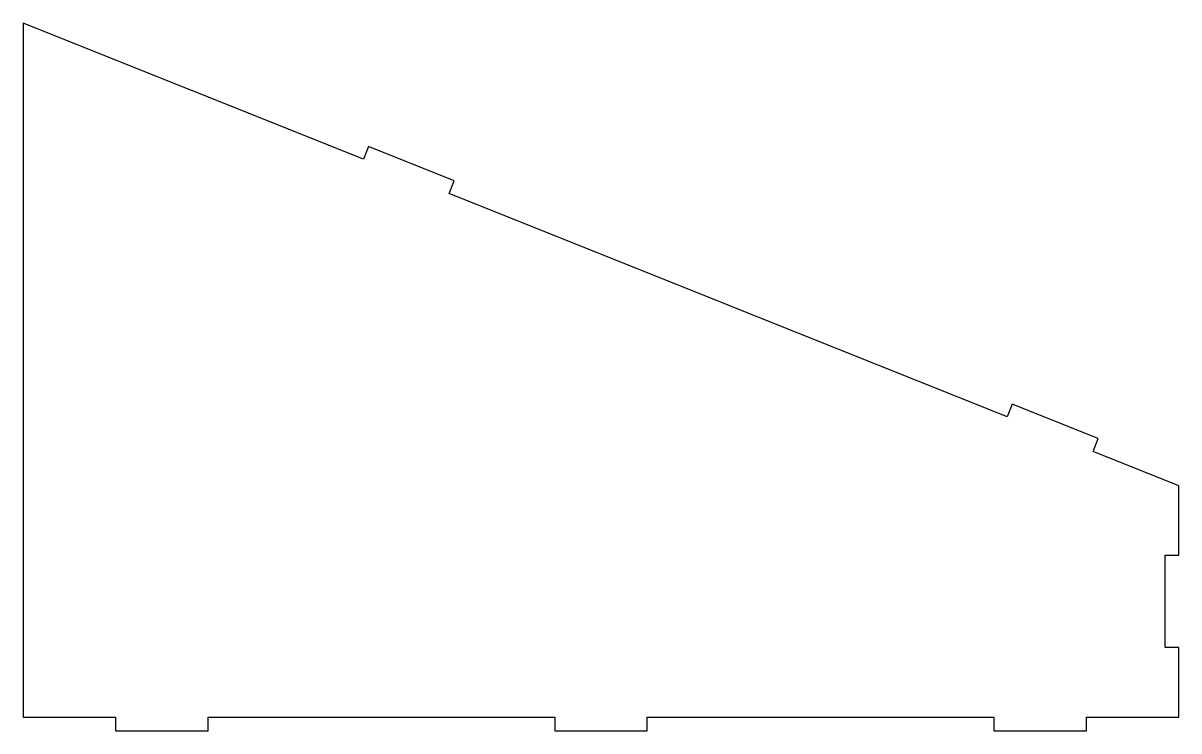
# Model space of a CAD drawing. Extents: x 915 to 1165, y -84 to 69.
import ezdxf

# ---------------------------------------------------------------- set-up
doc = ezdxf.new("R2010")
doc.units = 0
doc.layers.add('PREDEFINITO', color=7, linetype='CONTINUOUS')

msp = doc.modelspace()

# ---------------------------------------------------------------- linework, layer by layer
at = {"layer": 'PREDEFINITO'}
msp.add_lwpolyline([(1144.82, -81.11), (1164.82, -81.11), (1164.82, -66.11), (1161.82, -66.11), (1161.82, -46.11), (1164.82, -46.11), (1164.82, -31.11), (1146.25, -23.68), (1147.36, -20.89), (1128.79, -13.47), (1127.68, -16.25), (1006.98, 32.03), (1008.09, 34.81), (989.52, 42.24), (988.41, 39.46), (914.82, 68.89), (914.82, -81.11), (934.82, -81.11), (934.82, -84.11), (954.82, -84.11), (954.82, -81.11), (1029.82, -81.11), (1029.82, -84.11), (1049.82, -84.11), (1049.82, -81.11), (1124.82, -81.11), (1124.82, -84.11), (1144.82, -84.11)], close=True, dxfattribs=at)

doc.saveas('drawing.dxf')
